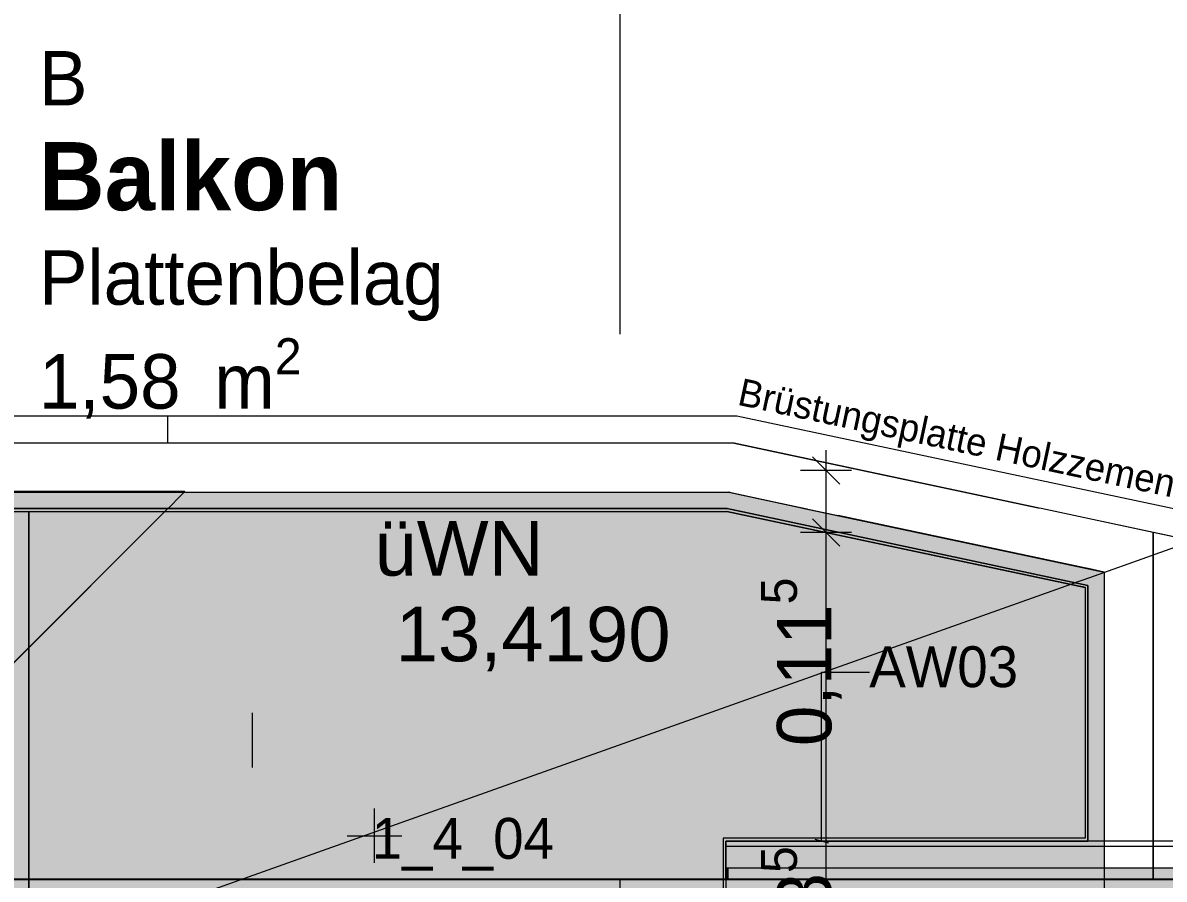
# Model space of a CAD drawing. Header units: metres. Extents: x -3 to 171, y -23 to 41.
# Drawn here: x 13.904 to 16, y 0 to 1.571 of the extents above; entities that cross this region are included whole.
import ezdxf

# ---------------------------------------------------------------- set-up
doc = ezdxf.new("R2010")
doc.units = ezdxf.units.M
doc.header["$MEASUREMENT"] = 0
doc.set_wipeout_variables(frame=1)
for name, pattern in [('Achse', [0.004, 0.002, -0.001, 0, -0.001]), ('Punkt 1_1', [0.075, 0.025, -0.05]), ('Schnittlinie', [0.006, 0.003, -0.0015, 0, -0.0015]), ('Untersicht', [0.001, 0.0005, -0.0005]), ('Wipeout_Contour', [1, 0, -1])]:
    doc.linetypes.add(name, pattern=pattern)
for name, color, linetype in [('4._1.DG PP STG1_1_000 Achsraster', 7, 'Continuous'), ('4._1.DG PP STG1_1_110 Wand Aussen', 7, 'Continuous'), ('4._1.DG PP STG1_1_140 Geländer transparent', 7, 'Continuous'), ('4._1.DG PP STG1_1_165 Fassadengestaltung Bänder', 7, 'Continuous'), ('4._1.DG PP STG1_1_210 Decke', 7, 'Continuous'), ('4._1.DG PP STG1_1_220 Bodenaufbau - Außen_ Gefälle', 7, 'Continuous'), ('4._1.DG PP STG1_1_221 Bodenaufbau - Abdichtung', 7, 'Continuous'), ('4._1.DG PP STG1_1_221 Bodenaufbau - Terrassenbelag', 7, 'Continuous'), ('4._1.DG PP STG1_1_810 Raum', 7, 'Continuous'), ('4._1.DG PP STG1_1_815 Raumbegrenzung', 7, 'Continuous'), ('4._1.DG PP STG1_1_851 Marker Schnitt', 7, 'Continuous'), ('4._1.DG PP STG1_1_910 Allgemein Lageplan Höhen', 7, 'Continuous'), ('4._1.DG PP STG1_1_915 Allgemein Beschriftung.x', 7, 'Continuous'), ('4._1.DG PP STG1_1_945 Einreichplan Beschriftung', 7, 'Continuous'), ('4._1.DG PP STG1_1_950 Polierplan Bemaßung', 7, 'Continuous'), ('4._1.DG PP STG1_1_Neubau_840 Baulinien', 7, 'Continuous')]:
    doc.layers.add(name, color=color, linetype=linetype)
doc.styles.add('ERSTELLTER_STIL_1', font='arial.ttf')
doc.styles.add('ERSTELLTER_STIL_2', font='')
doc.styles.add('ERSTELLTER_STIL_6', font='')
doc.styles.get('ERSTELLTER_STIL_2').set_extended_font_data('Eurostile')
doc.styles.get('ERSTELLTER_STIL_6').set_extended_font_data('Eurostile', bold=True)

msp = doc.modelspace()

# ---------------------------------------------------------------- hatches: boundary and pattern name
at = {"layer": '4._1.DG PP STG1_1_110 Wand Aussen', "linetype": 'Continuous', "lineweight": 13, "true_color": 0xff6400}
for points in [[(15.2, 0), (15.2, 0.02), (15.195, 0.02), (15.195, 0)], [(15.2521, 0), (15.2358, 0.02), (15.2, 0.02), (15.2, 0)], [(15.32, -0.125), (15.32, -0.0832), (15.2521, 0), (15.2, 0), (15.2, -0.125)], [(16.2299, 0.02), (15.2358, 0.02), (15.2521, 0), (16.2299, 0)], [(15.2521, 0), (15.3541, -0.125), (16.2299, -0.125), (16.2299, 0)]]:
    msp.add_hatch(color=30, dxfattribs=at).paths.add_polyline_path(points)

# ---------------------------------------------------------------- linework, layer by layer
at = {"layer": '4._1.DG PP STG1_1_110 Wand Aussen', "color": 7, "linetype": 'Continuous', "lineweight": 13, "ltscale": 1000}
for p, q in [((15.2, 0.06), (15.195, 0.06)), ((15.2032, 0.06), (15.2, 0.06)), ((16.2299, 0.06), (15.2032, 0.06)), ((15.2, 0.02), (15.195, 0.02)), ((15.2358, 0.02), (15.2, 0.02)), ((16.2299, 0.02), (15.2358, 0.02))]:
    msp.add_line(p, q, dxfattribs=at)
at = {"layer": '4._1.DG PP STG1_1_110 Wand Aussen', "color": 7, "linetype": 'Continuous', "lineweight": 13, "ltscale": 1000, "flags": 128}
for points in [[(15.195, 0.07), (15.195, 0.06)], [(16.2299, 0.07), (15.195, 0.07)], [(15.195, 0.06), (15.195, 0.02)], [(15.195, 0.02), (15.195, 0)], [(15.195, 0), (15.195, -0.4)]]:
    msp.add_lwpolyline(points, dxfattribs=at)
at = {"layer": '4._1.DG PP STG1_1_165 Fassadengestaltung Bänder', "color": 7, "linetype": 'Continuous', "lineweight": 13, "ltscale": 1000, "flags": 128}
for points in [[(0, 0), (0, 0.0617), (3.72, 0.85), (5.89, 0.85), (13.09, 0.85), (15.2152, 0.85), (18.985, 0.0511), (18.985, 0), (18.935, 0), (18.935, 0.0074), (15.21, 0.8), (3.72, 0.8)], [(15.98, 0.6362), (15.98, 0), (18.935, 0), (18.935, 0.0074)]]:
    msp.add_lwpolyline(points, close=True, dxfattribs=at)
at = {"layer": '4._1.DG PP STG1_1_165 Fassadengestaltung Bänder', "color": 7, "linetype": 'Continuous', "lineweight": 18, "ltscale": 1000, "flags": 128}
for points in [[(14.17, 0.85), (15.2152, 0.85), (18.985, 0.0511)], [(14.17, 0.8), (14.17, 0.85)], [(15.98, 0.6362), (15.21, 0.8), (14.17, 0.8)], [(15.98, 0), (15.98, 0.6362)], [(18.985, 0), (15.98, 0)]]:
    msp.add_lwpolyline(points, dxfattribs=at)
at = {"layer": '4._1.DG PP STG1_1_220 Bodenaufbau - Außen_ Gefälle', "color": 7, "linetype": 'Continuous', "lineweight": 13, "ltscale": 1000, "true_color": 0xf4f4f4, "flags": 128}
msp.add_lwpolyline([(15.1968, 0.675), (15.855, 0.535), (15.855, 0.075), (15.19, 0.075), (15.19, -0.53), (12.525, -0.53), (12.525, -0.13), (6.455, -0.13), (6.455, -0.53), (3.76, -0.53), (3.76, 0.075), (3.13, 0.075), (3.13, 0.5474), (3.7242, 0.675)], close=True, dxfattribs=at)
at = {"layer": '4._1.DG PP STG1_1_221 Bodenaufbau - Terrassenbelag', "color": 7, "linetype": 'Continuous', "lineweight": 18, "ltscale": 1000, "flags": 128}
msp.add_lwpolyline([(15.19, 0.075), (15.19, -0.35)], dxfattribs=at)
at = {"layer": '4._1.DG PP STG1_1_851 Marker Schnitt', "color": 7, "linetype": 'Schnittlinie', "lineweight": 13, "ltscale": 1000}
msp.add_line((14.325, 4.805), (14.325, -22.5231), dxfattribs=at)
at = {"layer": '4._1.DG PP STG1_1_910 Allgemein Lageplan Höhen', "color": 7, "linetype": 'Continuous', "lineweight": 13, "ltscale": 1000}
for p, q in [((14.5497, 0.0298), (14.5497, 0.1298)), ((14.4997, 0.0798), (14.5997, 0.0798))]:
    msp.add_line(p, q, dxfattribs=at)
at = {"layer": '4._1.DG PP STG1_1_915 Allgemein Beschriftung.x', "color": 7, "linetype": 'Continuous', "lineweight": 13, "ltscale": 1000}
for p, q in [((15.3709, 0.07), (15.3709, 0.3799)), ((15.3709, 0.3799), (15.4585, 0.3799)), ((15.3584, 0.0733), (15.3834, 0.0667))]:
    msp.add_line(p, q, dxfattribs=at)
at = {"layer": '4._1.DG PP STG1_1_Neubau_840 Baulinien', "color": 1, "linetype": 'Continuous', "lineweight": 25, "ltscale": 1000, "true_color": 0xfb0106, "flags": 128}
msp.add_lwpolyline([(-3.0225, 0.0171), (0, 0), (18.985, 0), (22.9775, -0.0033)], dxfattribs=at)

# ---------------------------------------------------------------- texts
at = {"layer": '4._1.DG PP STG1_1_110 Wand Aussen', "color": 7, "linetype": 'Continuous', "lineweight": 13, "insert": (14.8792, 0.0157), "char_height": 0.075, "attachment_point": 9, "style": 'ERSTELLTER_STIL_2'}
msp.add_mtext('\\A1;{\\pqr;\\pt0;\\fEurostile|b0|i0|c0|p0;\\W1.000000;1_4_04}', dxfattribs=at)
at = {"layer": '4._1.DG PP STG1_1_810 Raum', "color": 7, "linetype": 'Continuous', "lineweight": 13, "attachment_point": 1}
for s, insert, char_height, style in [('\\A1;{\\pql;\\pt0;\\fEurostile|b0|i0|c0|p0;\\W1.000000;B}', (13.9333, 1.5198), 0.1, 'ERSTELLTER_STIL_2'), ('\\A1;{\\pql;\\pt0;\\fEurostile|b1|i0|c0|p0;\\W1.000000;Balkon}', (13.9333, 1.3526), 0.125, 'ERSTELLTER_STIL_6'), ('\\A1;{\\pql;\\pt0;\\fEurostile|b0|i0|c0|p0;\\W1.000000;Plattenbelag}', (13.9333, 1.1542), 0.1, 'ERSTELLTER_STIL_2'), ('\\A1;{\\pql;\\pt0,0.05;\\fEurostile|b0|i0|c0|p0;\\W1.000000;1,58\\fEurostile|b0|i0|c0|p0;\\W1.000000;\\A1{\\H.66x;\\S^  ;}\\fEurostile|b0|i0|c0|p0;\\W1.000000; m\\fEurostile|b0|i0|c0|p0;\\W1.000000;\\A1{\\H.66x;\\S2^  ;}}', (13.9333, 0.9927), 0.1, 'ERSTELLTER_STIL_2')]:
    msp.add_mtext(s, dxfattribs=dict(at, insert=insert, char_height=char_height, style=style))
at = {"layer": '4._1.DG PP STG1_1_910 Allgemein Lageplan Höhen', "color": 7, "linetype": 'Continuous', "lineweight": 13, "char_height": 0.1, "attachment_point": 1, "style": 'ERSTELLTER_STIL_1'}
for s, insert in [('\\A1;{\\pql;\\fArial|b0|i0|c0|p0;\\W1.000000;üWN}', (14.5497, 0.657)), ('\\A1;{\\pql;\\fArial|b0|i0|c0|p0;\\W1.000000; 13,4190}', (14.5497, 0.4998))]:
    msp.add_mtext(s, dxfattribs=dict(at, insert=insert))
at = {"layer": '4._1.DG PP STG1_1_915 Allgemein Beschriftung.x', "color": 7, "linetype": 'Continuous', "lineweight": 13, "insert": (15.4585, 0.3893), "char_height": 0.075, "attachment_point": 4, "style": 'ERSTELLTER_STIL_2'}
msp.add_mtext('\\A1;{\\pql;\\fEurostile|b0|i0|c0|p0;\\W1.000000;AW03}', dxfattribs=at)
at = {"layer": '4._1.DG PP STG1_1_950 Polierplan Bemaßung', "color": 6, "linetype": 'Continuous', "lineweight": 13, "true_color": 0xfb02fe, "insert": (15.418, -0.249), "char_height": 0.1, "attachment_point": 7, "rotation": 90, "style": 'ERSTELLTER_STIL_2'}
msp.add_mtext('\\A1;{\\pql;\\fEurostile|b0|i0|c0|p0;\\W1.000000;1,03\\fEurostile|b0|i0|c0|p0;\\W1.000000;\\A1{\\H.66x;\\S5^  ;}}', dxfattribs=at)

# ---------------------------------------------------------------- next in the draw order: wipeouts: each hides what was drawn before it
at = {"color": 254, "linetype": 'Wipeout_Contour', "lineweight": 0, "ltscale": 46.706231}
msp.add_wipeout([(15.1974, 0.68), (15.774, 0.68), (15.21, 0.8)], dxfattribs=at).dxf.layer = '4._1.DG PP STG1_1_140 Geländer transparent'
at = {"color": 254, "linetype": 'Wipeout_Contour', "lineweight": 0, "ltscale": 48.262376}
msp.add_wipeout([(15.86, 0.6617), (15.86, 0.539), (15.98, 0.6362)], dxfattribs=at).dxf.layer = '4._1.DG PP STG1_1_140 Geländer transparent'

# ---------------------------------------------------------------- next in the draw order: linework, layer by layer
at = {"layer": '4._1.DG PP STG1_1_950 Polierplan Bemaßung', "color": 6, "linetype": 'Continuous', "lineweight": 13, "ltscale": 1000, "true_color": 0xfb02fe}
for p, q in [((15.379, 0.75), (15.379, 0.7875)), ((15.404, 0.725), (15.354, 0.775)), ((15.4259, 0.75), (15.3321, 0.75))]:
    msp.add_line(p, q, dxfattribs=at)

# ---------------------------------------------------------------- next in the draw order: wipeouts: each hides what was drawn before it
at = {"color": 254, "linetype": 'Wipeout_Contour', "lineweight": 0, "ltscale": 44.66681}
msp.add_wipeout([(15.21, 0.8), (14.6334, 0.8), (15.1974, 0.68)], dxfattribs=at).dxf.layer = '4._1.DG PP STG1_1_140 Geländer transparent'
at = {"color": 254, "linetype": 'Wipeout_Contour', "lineweight": 0, "ltscale": 63.725781}
msp.add_wipeout([(15.86, 0.539), (15.86, 0.07), (15.98, 0.07), (15.98, 0.5135)], dxfattribs=at).dxf.layer = '4._1.DG PP STG1_1_140 Geländer transparent'

# ---------------------------------------------------------------- next in the draw order: linework, layer by layer
at = {"layer": '4._1.DG PP STG1_1_140 Geländer transparent', "color": 7, "linetype": 'Continuous', "lineweight": 18, "ltscale": 1000, "flags": 128}
for points in [[(15.21, 0.8), (15.774, 0.68)], [(15.98, 0.07), (15.86, 0.07)]]:
    msp.add_lwpolyline(points, dxfattribs=at)
at = {"layer": '4._1.DG PP STG1_1_221 Bodenaufbau - Terrassenbelag', "color": 7, "linetype": 'Continuous', "lineweight": 18, "ltscale": 1000, "flags": 128}
msp.add_lwpolyline([(15.855, 0.075), (15.19, 0.075)], dxfattribs=at)

# ---------------------------------------------------------------- next in the draw order: wipeouts: each hides what was drawn before it
at = {"color": 254, "linetype": 'Wipeout_Contour', "lineweight": 0, "ltscale": 49.079087}
msp.add_wipeout([(14.6334, 0.8), (9.52, 0.8), (9.52, 0.68), (15.1974, 0.68)], dxfattribs=at).dxf.layer = '4._1.DG PP STG1_1_140 Geländer transparent'
at = {"color": 254, "linetype": 'Wipeout_Contour', "lineweight": 0, "ltscale": 47.356787}
msp.add_wipeout([(15.86, 0.539), (15.98, 0.5135), (15.98, 0.6362)], dxfattribs=at).dxf.layer = '4._1.DG PP STG1_1_140 Geländer transparent'

# ---------------------------------------------------------------- next in the draw order: linework, layer by layer
at = {"layer": '4._1.DG PP STG1_1_000 Achsraster', "color": 5, "linetype": 'Achse', "lineweight": 0, "ltscale": 1000}
msp.add_line((15, 3), (15, -22.5231), dxfattribs=at)
at = {"layer": '4._1.DG PP STG1_1_140 Geländer transparent', "color": 7, "linetype": 'Continuous', "lineweight": 18, "ltscale": 1000, "flags": 128}
for points in [[(15.21, 0.8), (9.52, 0.8)], [(9.52, 0.68), (15.1974, 0.68)], [(15.98, 0.6362), (15.86, 0.6617)], [(15.98, 0.07), (15.98, 0.6362)], [(15.86, 0.539), (15.86, 0.07)]]:
    msp.add_lwpolyline(points, dxfattribs=at)
at = {"layer": '4._1.DG PP STG1_1_221 Bodenaufbau - Abdichtung', "color": 171, "linetype": 'Untersicht', "lineweight": 13, "ltscale": 1000, "true_color": 0x6c6cff, "flags": 128}
for points in [[(14.2014, 0.7114), (12.1286, 0.7114)], [(12.129, 0.711), (14.201, 0.711)], [(12.13, 0.71), (14.2, 0.71)], [(13.165, -0.325), (14.2, 0.71)], [(14.2, 0.71), (13.165, -0.325)], [(14.2, 0.71), (14.201, 0.711), (14.2014, 0.7114)], [(15.2019, 0.71), (15.2005, 0.71)], [(15.89, 0.5633), (15.89, -0.13)]]:
    msp.add_lwpolyline(points, dxfattribs=at)
at = {"layer": '4._1.DG PP STG1_1_221 Bodenaufbau - Terrassenbelag', "color": 7, "linetype": 'Continuous', "lineweight": 18, "ltscale": 1000, "flags": 128}
for points in [[(9.49, 0.675), (13.915, 0.675)], [(13.915, 0.675), (13.915, -0.4)], [(13.915, -0.4), (13.915, 0.675)]]:
    msp.add_lwpolyline(points, dxfattribs=at)

# ---------------------------------------------------------------- next in the draw order: wipeouts: each hides what was drawn before it
at = {"color": 254, "linetype": 'Wipeout_Contour', "lineweight": 0, "ltscale": 61.935376}
msp.add_wipeout([(15.1974, 0.68), (15.86, 0.539), (15.86, 0.6617), (15.774, 0.68)], dxfattribs=at).dxf.layer = '4._1.DG PP STG1_1_140 Geländer transparent'

# ---------------------------------------------------------------- next in the draw order: hatches: boundary and pattern name
at = {"layer": '4._1.DG PP STG1_1_210 Decke', "linetype": 'Continuous', "lineweight": 0, "true_color": 0x060c00}
msp.add_hatch(color=98, dxfattribs=at).paths.add_polyline_path([(15.2005, 0.71), (13.04, 0.71), (13.04, -0.45), (15.245, -0.45), (15.245, -0.05), (15.89, -0.05), (15.89, 0.5633)])

# ---------------------------------------------------------------- next in the draw order: linework, layer by layer
at = {"layer": '4._1.DG PP STG1_1_140 Geländer transparent', "color": 7, "linetype": 'Continuous', "lineweight": 18, "ltscale": 1000, "flags": 128}
for points in [[(15.1974, 0.68), (15.86, 0.539)], [(15.86, 0.6617), (15.774, 0.68)]]:
    msp.add_lwpolyline(points, dxfattribs=at)
at = {"layer": '4._1.DG PP STG1_1_210 Decke', "color": 7, "linetype": 'Continuous', "lineweight": 13, "ltscale": 1000, "true_color": 0xf4f4f4, "flags": 128}
msp.add_lwpolyline([(15.2005, 0.71), (15.89, 0.5633), (15.89, -0.05), (15.245, -0.05), (15.245, -0.45), (13.04, -0.45), (13.04, 0.71)], close=True, dxfattribs=at)
at = {"layer": '4._1.DG PP STG1_1_221 Bodenaufbau - Abdichtung', "color": 171, "linetype": 'Untersicht', "lineweight": 13, "ltscale": 1000, "true_color": 0x6c6cff, "flags": 128}
for points in [[(14.2, 0.71), (15.2005, 0.71), (15.89, 0.5633)], [(15.2015, 0.71), (15.89, 0.5635)], [(15.89, 0.5636), (15.2019, 0.71)]]:
    msp.add_lwpolyline(points, dxfattribs=at)
at = {"layer": '4._1.DG PP STG1_1_221 Bodenaufbau - Terrassenbelag', "color": 7, "linetype": 'Continuous', "lineweight": 18, "ltscale": 1000, "flags": 128}
for points in [[(13.915, 0.675), (15.1968, 0.675), (15.855, 0.535)], [(15.8552, 0.535), (15.197, 0.675)], [(15.855, 0.535), (15.855, 0.075)], [(15.8552, 0.075), (15.8552, 0.535)]]:
    msp.add_lwpolyline(points, dxfattribs=at)
at = {"layer": '4._1.DG PP STG1_1_815 Raumbegrenzung', "color": 8, "linetype": 'Punkt 1_1', "lineweight": 13, "ltscale": 1000, "flags": 128}
msp.add_lwpolyline([(13.4011, 0), (15.195, 0), (15.195, 0.07), (15.86, 0.07), (15.86, 0.539), (15.1974, 0.68), (13.4011, 0.68)], close=True, dxfattribs=at)
at = {"layer": '4._1.DG PP STG1_1_950 Polierplan Bemaßung', "color": 7, "linetype": 'Continuous', "lineweight": 13, "ltscale": 1000}
msp.add_line((13.04, -0.45), (18.0678, 1.3376), dxfattribs=at)
at = {"layer": '4._1.DG PP STG1_1_950 Polierplan Bemaßung', "color": 6, "linetype": 'Continuous', "lineweight": 13, "ltscale": 1000, "true_color": 0xfb02fe}
for p, q in [((15.379, 0.6362), (15.379, 0.75)), ((15.354, 0.6612), (15.404, 0.6112)), ((15.4259, 0.6362), (15.3321, 0.6362)), ((15.379, -0.4), (15.379, 0.6362))]:
    msp.add_line(p, q, dxfattribs=at)

# ---------------------------------------------------------------- next in the draw order: texts
at = {"layer": '4._1.DG PP STG1_1_945 Einreichplan Beschriftung', "color": 7, "linetype": 'Continuous', "lineweight": 13, "insert": (15.2113, 0.8561), "char_height": 0.05, "attachment_point": 7, "rotation": 347.9809, "style": 'ERSTELLTER_STIL_2'}
msp.add_mtext('\\A1;{\\pql;\\fEurostile|b0|i0|c0|p0;\\W1.000000;Brüstungsplatte Holzzement beschichtet}', dxfattribs=at)
at = {"layer": '4._1.DG PP STG1_1_950 Polierplan Bemaßung', "color": 6, "linetype": 'Continuous', "lineweight": 13, "true_color": 0xfb02fe, "insert": (15.418, 0.2441), "char_height": 0.1, "attachment_point": 7, "rotation": 90, "style": 'ERSTELLTER_STIL_2'}
msp.add_mtext('\\A1;{\\pql;\\fEurostile|b0|i0|c0|p0;\\W1.000000;0,11\\fEurostile|b0|i0|c0|p0;\\W1.000000;\\A1{\\H.66x;\\S5^  ;}}', dxfattribs=at)

doc.saveas('drawing.dxf')
